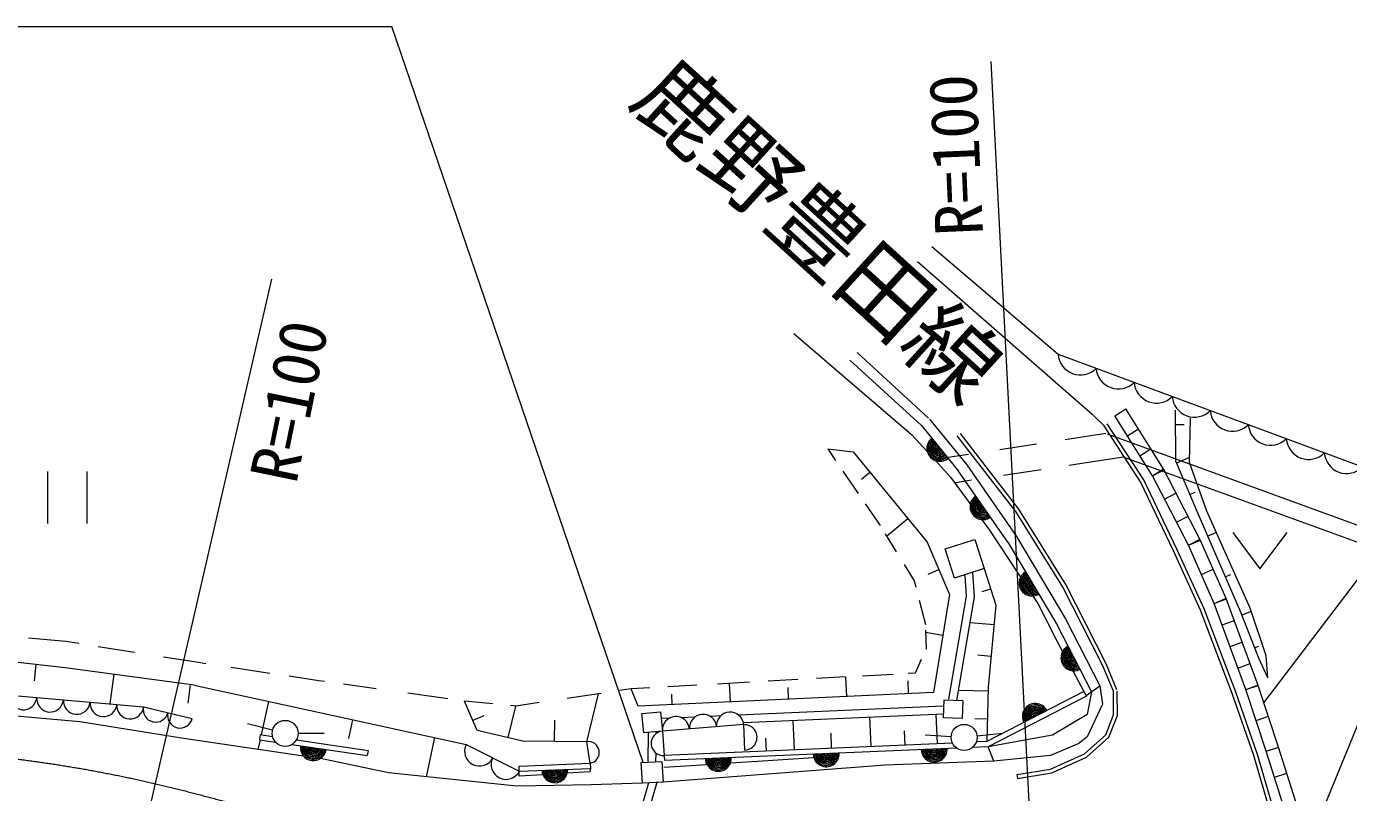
# Model space of a CAD drawing. Units: millimetres, scale not verified. Extents: x 40000 to 680000, y 20000 to 380000.
# Drawn here: x 396066 to 446984, y 307182 to 336683 of the extents above; entities that cross this region are included whole.
import ezdxf
from ezdxf.enums import TextEntityAlignment as Align

# ---------------------------------------------------------------- set-up
doc = ezdxf.new("R2010")
doc.units = ezdxf.units.MM
doc.header["$LTSCALE"] = 1000
doc.linetypes.add('CHAIN', pattern=[18.5, 12, -1.5, 3.5, -1.5])
for name, color, linetype, lineweight in [('M-BGD', 7, 'Continuous', 13), ('M-BMK', 2, 'CHAIN', 13), ('M-STR-HTXT', 7, 'Continuous', 13), ('M-STR-STR3', 7, 'Continuous', 13)]:
    doc.layers.add(name, color=color, linetype=linetype, lineweight=lineweight)
doc.styles.add('ＭＳ ゴシック', font='')
doc.styles.get('ＭＳ ゴシック').set_extended_font_data('MS Gothic')

msp = doc.modelspace()

# ---------------------------------------------------------------- linework, layer by layer
at = {"layer": 'M-BGD'}
for p, q in [((430933, 328207), (435799, 324058)), ((430382, 327626), (437110, 321754)), ((425617, 324862), (430158, 320969)), ((428056, 324126), (430812, 321600)), ((435799, 324058), (450444, 318635)), ((435799, 324058), (450444, 318635)), ((427775, 323837), (430531, 321312)), ((437987, 321687), (438411, 321952)), ((439866, 319625), (438411, 321952)), ((440326, 319942), (440315, 321907)), ((430531, 321312), (431957, 319564)), ((430841, 321565), (432277, 319805)), ((437110, 321754), (437566, 321304)), ((438972, 319144), (437566, 321304)), ((439103, 319218), (437692, 321386)), ((439432, 319377), (437987, 321687)), ((440656, 321347), (440318, 321345)), ((440855, 319887), (440903, 321602)), ((430760, 320312), (430158, 320969)), ((434167, 318007), (431915, 320920)), ((434290, 318092), (432034, 321012)), ((436075, 320779), (437634, 321015)), ((437687, 320992), (448381, 317102)), ((438468, 320917), (438892, 321182)), ((426924, 320419), (427229, 319972)), ((426924, 320419), (427901, 320306)), ((427901, 320306), (430761, 316821)), ((433559, 320397), (434960, 320610)), ((438950, 320147), (439374, 320412)), ((431032, 320015), (432353, 320215)), ((431660, 319328), (431075, 319967)), ((432277, 319805), (434194, 317037)), ((436211, 319788), (438321, 320108)), ((438373, 320084), (448188, 316515)), ((441193, 317916), (440326, 319942)), ((440861, 320082), (440359, 319867)), ((441523, 318023), (440855, 319887)), ((396887, 317542), (396887, 319542)), ((398387, 319542), (398387, 317542)), ((427512, 319557), (428097, 318700)), ((428221, 319253), (428546, 319520)), ((431660, 319328), (433154, 317283)), ((433857, 316820), (431957, 319564)), ((433694, 319407), (435145, 319626)), ((439432, 319377), (439856, 319642)), ((439432, 319377), (439875, 319607)), ((440820, 316703), (439432, 319377)), ((441270, 316920), (439866, 319625)), ((431845, 319126), (432463, 319220)), ((440239, 316491), (438972, 319144)), ((440375, 316554), (439103, 319218)), ((428370, 318300), (428940, 317463)), ((439894, 318486), (440338, 318716)), ((441068, 318738), (440877, 318656)), ((429192, 317057), (430014, 317731)), ((435961, 315122), (434167, 318007)), ((436092, 315195), (434290, 318092)), ((440357, 317594), (440801, 317825)), ((442821, 314156), (441193, 317916)), ((443189, 314285), (441523, 318023)), ((433154, 317283), (435023, 314457)), ((429134, 317151), (429566, 316453)), ((430761, 316821), (431617, 314805)), ((431451, 316564), (432594, 316928)), ((432594, 316928), (432951, 315807)), ((433857, 316820), (435736, 313678)), ((434194, 317037), (436086, 313872)), ((440820, 316703), (441263, 316933)), ((440820, 316703), (441277, 316906)), ((442276, 314655), (441270, 316920)), ((441894, 317192), (441568, 317050)), ((442521, 317197), (443571, 315797)), ((443571, 315797), (444621, 317197)), ((431807, 315443), (431451, 316564)), ((441284, 314199), (440239, 316491)), ((441422, 314257), (440375, 316554)), ((441812, 314468), (440820, 316703)), ((443722, 310637), (448188, 316515)), ((429869, 315963), (430255, 315339)), ((430794, 315596), (431207, 315771)), ((432951, 315807), (431807, 315443)), ((432951, 315807), (433406, 314404)), ((441316, 315585), (441773, 315788)), ((430255, 315339), (430318, 315092)), ((432271, 314738), (432216, 315536)), ((432573, 314723), (432508, 315666)), ((437644, 312145), (436092, 315195)), ((442440, 315569), (442245, 315485)), ((431617, 314805), (431004, 311039)), ((431596, 310780), (432271, 314738)), ((431892, 310730), (432573, 314723)), ((432879, 314928), (433202, 315033)), ((437507, 312082), (435961, 315122)), ((430447, 314586), (430685, 313648)), ((433406, 314404), (433107, 311240)), ((435023, 314457), (435757, 312998)), ((442500, 310997), (441284, 314199)), ((442641, 311048), (441422, 314257)), ((441812, 314468), (442269, 314670)), ((441812, 314468), (442282, 314639)), ((443025, 311145), (441812, 314468)), ((443497, 311310), (442276, 314655)), ((443815, 312452), (443189, 314285)), ((432405, 313735), (433335, 313647)), ((435736, 313678), (437079, 311057)), ((436086, 313872), (437411, 311286)), ((442115, 313637), (442585, 313808)), ((443526, 312360), (442821, 314156)), ((443236, 314150), (442878, 314010)), ((430691, 313437), (430712, 312703)), ((430693, 313356), (431363, 313247)), ((397582, 312996), (396151, 313125)), ((398081, 312917), (397582, 312996)), ((400231, 312577), (398825, 312799)), ((430712, 312703), (430710, 312698)), ((435757, 312998), (436795, 311076)), ((442419, 312806), (442888, 312978)), ((443515, 312805), (443373, 312749)), ((397560, 311991), (393479, 312438)), ((402691, 312188), (401341, 312401)), ((402981, 312144), (402691, 312188)), ((430527, 312300), (430288, 311778)), ((432705, 312489), (433220, 312440)), ((438066, 311142), (437644, 312145)), ((442722, 311976), (443192, 312147)), ((443871, 311595), (443526, 312360)), ((443871, 311595), (443815, 312452)), ((396370, 311478), (396439, 312114)), ((402526, 311320), (397560, 311991)), ((399293, 310599), (399447, 311736)), ((405445, 311771), (403952, 311997)), ((407324, 311486), (406183, 311659)), ((427614, 311632), (426490, 311570)), ((427612, 311631), (427647, 310884)), ((429442, 311732), (428265, 311667)), ((430288, 311778), (430028, 311764)), ((437927, 311083), (437507, 312082)), ((402289, 310618), (402386, 311339)), ((402526, 311320), (407307, 310278)), ((407551, 311455), (407324, 311486)), ((409539, 311177), (408272, 311354)), ((419355, 311179), (418909, 311110)), ((420070, 311218), (419355, 311179)), ((419622, 310512), (419355, 311179)), ((421884, 311318), (420774, 311257)), ((423910, 311429), (422683, 311361)), ((423133, 311386), (423166, 310676)), ((425769, 311530), (424626, 311468)), ((425384, 311229), (425405, 310780)), ((430006, 311490), (430029, 310994)), ((431960, 311130), (433103, 311099)), ((433107, 311240), (433049, 309146)), ((436876, 310918), (437411, 311286)), ((437411, 311286), (437504, 310587)), ((443025, 311145), (443495, 311317)), ((443025, 311145), (443500, 311303)), ((443817, 308774), (443025, 311145)), ((444292, 308928), (443497, 311310)), ((395434, 310930), (400577, 310489)), ((405117, 309408), (405398, 310694)), ((412301, 310791), (410750, 311007)), ((413429, 309576), (412936, 310702)), ((414023, 310596), (412936, 310702)), ((415816, 310644), (414914, 310510)), ((418097, 310984), (416892, 310804)), ((417643, 309140), (418097, 310984)), ((418198, 310999), (418097, 310984)), ((431004, 311039), (419622, 310512)), ((420910, 310967), (420928, 310572)), ((431382, 310057), (431409, 310756)), ((431409, 310756), (432126, 310729)), ((432126, 310729), (432099, 310030)), ((436795, 311076), (433049, 309146)), ((436886, 310898), (433102, 308948)), ((436795, 311076), (436886, 310898)), ((437079, 311057), (436921, 310183)), ((437930, 310179), (437927, 311083)), ((438080, 310151), (438077, 311084)), ((443334, 308604), (442500, 310997)), ((443477, 308650), (442641, 311048)), ((398128, 309899), (390939, 310551)), ((400577, 310489), (402451, 310035)), ((407307, 310278), (413000, 309035)), ((413680, 310142), (413261, 309959)), ((414895, 310511), (414612, 309300)), ((414914, 310510), (414703, 310530)), ((419767, 310223), (420487, 310291)), ((419837, 309477), (419767, 310223)), ((420487, 310291), (420556, 309544)), ((421261, 310078), (421826, 310102)), ((422383, 310127), (422818, 310146)), ((423484, 310175), (431370, 310518)), ((423677, 309883), (431383, 310218)), ((428540, 310094), (428589, 308954)), ((431090, 310205), (431139, 309064)), ((436921, 310183), (435584, 309398)), ((437504, 310587), (436914, 309328)), ((437631, 309399), (437930, 310179)), ((437758, 309310), (438080, 310151)), ((443421, 309959), (443895, 310118)), ((402036, 309282), (398128, 309899)), ((405545, 309585), (404576, 309833)), ((408477, 309267), (408635, 309988)), ((416399, 309971), (416390, 309153)), ((420546, 310047), (420855, 310060)), ((423691, 309798), (420556, 309544)), ((423731, 308814), (423691, 309798)), ((425579, 309965), (425628, 308827)), ((432099, 310030), (431382, 310057)), ((432588, 310037), (433073, 310024)), ((446021, 306573), (447451, 310066)), ((406740, 308582), (402036, 309282)), ((404994, 308842), (405075, 309212)), ((405071, 309415), (405042, 309217)), ((405042, 309217), (405658, 309126)), ((405071, 309415), (405543, 309345)), ((406461, 309210), (409221, 308803)), ((406529, 309464), (407529, 309469)), ((411468, 307790), (411797, 309298)), ((415183, 309167), (413429, 309576)), ((417643, 309140), (415183, 309167)), ((417777, 308313), (417643, 309140)), ((420556, 309544), (419837, 309477)), ((420008, 308349), (420025, 309494)), ((420324, 309462), (420325, 309522)), ((420556, 309544), (420625, 308612)), ((431727, 309089), (420625, 308612)), ((424535, 309273), (424556, 308781)), ((427039, 309469), (427064, 308889)), ((429870, 309556), (429894, 309010)), ((431678, 309334), (430680, 309388)), ((433049, 309146), (432645, 309129)), ((432674, 309362), (433668, 309474)), ((435584, 309398), (433104, 308941)), ((436914, 309328), (436590, 309072)), ((436809, 308677), (437631, 309399)), ((436891, 308549), (437758, 309310)), ((406288, 309033), (409192, 308605)), ((409221, 308803), (409192, 308605)), ((413000, 309035), (415047, 308004)), ((420308, 308368), (420313, 308702)), ((420625, 308612), (420634, 308412)), ((431892, 308896), (420634, 308412)), ((433102, 308948), (432497, 308922)), ((433321, 308391), (433104, 308941)), ((435508, 308606), (433321, 308391)), ((436590, 309072), (435508, 308606)), ((435511, 308082), (436809, 308677)), ((444504, 304592), (443334, 308604)), ((444647, 304635), (443477, 308650)), ((443817, 308774), (444291, 308932)), ((443817, 308774), (444294, 308924)), ((445066, 304794), (443817, 308774)), ((445544, 304940), (444292, 308928)), ((410011, 307941), (407388, 308491)), ((415040, 308204), (417777, 308313)), ((415047, 308004), (415040, 308204)), ((415047, 308004), (417785, 308113)), ((417785, 308113), (417758, 307974)), ((417777, 308313), (417785, 308113)), ((419742, 308333), (420540, 308382)), ((419791, 307539), (419742, 308333)), ((420540, 308382), (420589, 307588)), ((429143, 308236), (420589, 307588)), ((422276, 308255), (420608, 308149)), ((424222, 308378), (423175, 308312)), ((426378, 308515), (424222, 308378)), ((433321, 308391), (429143, 308236)), ((434209, 307873), (435511, 308082)), ((435555, 307937), (436891, 308549)), ((414949, 307430), (410011, 307941)), ((415039, 307811), (415047, 308004)), ((415955, 307866), (415039, 307811)), ((417758, 307974), (416898, 307923)), ((420029, 307553), (419648, 306265)), ((420589, 307588), (419791, 307539)), ((420348, 307573), (419929, 306158)), ((434209, 307873), (434232, 307725)), ((434232, 307725), (435555, 307937)), ((444129, 307779), (444606, 307929)), ((417816, 307476), (414949, 307430)), ((419791, 307539), (417816, 307476))]:
    msp.add_line(p, q, dxfattribs=at)
for centre in [(406029, 309461), (432177, 309307)]:
    msp.add_circle(centre, 500, dxfattribs=at)
for centre, radius, start, end in [((436657, 324125), 860, 184.4096, 314.9441), ((438121, 323582), 860, 184.4096, 314.9441), ((439585, 323040), 860, 184.4096, 314.9441), ((441050, 322497), 860, 184.4096, 314.9441), ((442514, 321955), 860, 184.4096, 314.9441), ((443979, 321413), 860, 184.4096, 314.9441), ((431244, 320438), 500, 129.22, 309.22), ((431244, 320438), 500, 129.22, 309.22), ((431244, 320438), 450, 129.22, 309.22), ((445443, 320870), 860, 184.4096, 314.9441), ((431244, 320438), 400, 129.22, 309.22), ((431244, 320438), 350, 129.22, 309.22), ((431244, 320438), 300, 129.22, 309.22), ((431244, 320438), 250, 129.22, 309.22), ((431244, 320438), 200, 129.22, 309.22), ((431244, 320438), 150, 129.22, 309.22), ((431244, 320438), 100, 129.22, 309.22), ((431244, 320438), 50, 129.22, 309.22), ((446908, 320328), 860, 184.4096, 314.9441), ((432907, 318192), 500, 124.7015, 304.7015), ((432907, 318192), 500, 124.7015, 304.7015), ((432907, 318192), 450, 124.7015, 304.7015), ((432907, 318192), 400, 124.7015, 304.7015), ((432907, 318192), 350, 124.7015, 304.7015), ((432907, 318192), 300, 124.7015, 304.7015), ((432907, 318192), 250, 124.7015, 304.7015), ((432907, 318192), 200, 124.7015, 304.7015), ((432907, 318192), 150, 124.7015, 304.7015), ((432907, 318192), 100, 124.7015, 304.7015), ((432907, 318192), 50, 124.7015, 304.7015), ((434797, 315249), 500, 120.8744, 300.8744), ((434797, 315249), 500, 120.8744, 300.8744), ((434797, 315249), 450, 120.8744, 300.8744), ((434797, 315249), 400, 120.8744, 300.8744), ((434797, 315249), 350, 120.8744, 300.8744), ((434797, 315249), 300, 120.8744, 300.8744), ((434797, 315249), 250, 120.8744, 300.8744), ((434797, 315249), 200, 120.8744, 300.8744), ((434797, 315249), 150, 120.8744, 300.8744), ((434797, 315249), 100, 120.8744, 300.8744), ((434797, 315249), 50, 120.8744, 300.8744), ((436407, 312368), 500, 117.1299, 297.1299), ((436407, 312368), 500, 117.1299, 297.1299), ((436407, 312368), 450, 117.1299, 297.1299), ((436407, 312368), 400, 117.1299, 297.1299), ((436407, 312368), 350, 117.1299, 297.1299), ((436407, 312368), 300, 117.1299, 297.1299), ((436407, 312368), 250, 117.1299, 297.1299), ((436407, 312368), 200, 117.1299, 297.1299), ((436407, 312368), 150, 117.1299, 297.1299), ((436407, 312368), 100, 117.1299, 297.1299), ((436407, 312368), 50, 117.1299, 297.1299), ((395949, 310886), 516, 175.0979, 355.0979), ((396977, 310798), 516, 175.0979, 355.0979), ((398006, 310710), 516, 175.0979, 355.0979), ((399034, 310621), 516, 175.0979, 355.0979), ((434922, 310111), 500, 27.2634, 207.2635), ((434922, 310111), 500, 27.2634, 207.2635), ((400063, 310533), 516, 175.0979, 355.0979), ((401045, 310375), 482, 166.3708, 346.3708), ((401982, 310148), 482, 166.3708, 346.3708), ((421079, 309586), 524, 4.6423, 184.6423), ((422124, 309671), 524, 4.6423, 184.6423), ((423168, 309756), 524, 4.6423, 184.6423), ((434922, 310111), 450, 27.2634, 207.2635), ((434922, 310111), 400, 27.2634, 207.2635), ((434922, 310111), 350, 27.2634, 207.2635), ((434922, 310111), 300, 27.2634, 207.2635), ((434922, 310111), 250, 27.2634, 207.2635), ((434922, 310111), 200, 27.2634, 207.2635), ((434922, 310111), 150, 27.2634, 207.2635), ((434922, 310111), 100, 27.2634, 207.2635), ((434922, 310111), 50, 27.2634, 207.2635), ((423711, 309306), 492, 272.3386, 92.3386), ((417710, 308726), 419, 279.2474, 99.2474), ((420591, 309078), 467, 94.216, 274.216), ((407117, 308911), 500, 171.6108, 351.6108), ((407117, 308911), 500, 171.6108, 351.6108), ((407117, 308911), 450, 171.6108, 351.6108), ((407117, 308911), 400, 171.6108, 351.6108), ((407117, 308911), 350, 171.6108, 351.6108), ((407117, 308911), 300, 171.6108, 351.6108), ((407117, 308911), 250, 171.6108, 351.6108), ((407117, 308911), 200, 171.6108, 351.6108), ((407117, 308911), 150, 171.6108, 351.6108), ((407117, 308911), 100, 171.6108, 351.6108), ((407117, 308911), 50, 171.6108, 351.6108), ((413512, 308777), 573, 153.2742, 333.2742), ((426869, 308676), 500, 182.4303, 2.4303), ((426869, 308676), 500, 182.4303, 2.4303), ((426869, 308676), 450, 182.4303, 2.4303), ((426869, 308676), 400, 182.4303, 2.4303), ((426869, 308676), 350, 182.4303, 2.4303), ((426869, 308676), 300, 182.4303, 2.4303), ((426869, 308676), 250, 182.4303, 2.4303), ((426869, 308676), 200, 182.4303, 2.4303), ((426869, 308676), 150, 182.4303, 2.4303), ((426869, 308676), 100, 182.4303, 2.4303), ((426869, 308676), 50, 182.4303, 2.4303), ((431025, 308853), 500, 182.4303, 2.4303), ((431025, 308853), 500, 182.4303, 2.4303), ((431025, 308853), 450, 182.4303, 2.4303), ((431025, 308853), 400, 182.4303, 2.4303), ((431025, 308853), 350, 182.4303, 2.4303), ((431025, 308853), 300, 182.4303, 2.4303), ((431025, 308853), 250, 182.4303, 2.4303), ((431025, 308853), 200, 182.4303, 2.4303), ((431025, 308853), 150, 182.4303, 2.4303), ((431025, 308853), 100, 182.4303, 2.4303), ((431025, 308853), 50, 182.4303, 2.4303), ((414536, 308262), 573, 153.2742, 333.2742), ((416416, 308058), 500, 182.2843, 2.2843), ((416416, 308058), 500, 182.2843, 2.2843), ((416416, 308058), 450, 182.2843, 2.2843), ((416416, 308058), 400, 182.2843, 2.2843), ((416416, 308058), 350, 182.2843, 2.2843), ((416416, 308058), 300, 182.2843, 2.2843), ((416416, 308058), 250, 182.2843, 2.2843), ((416416, 308058), 200, 182.2843, 2.2843), ((416416, 308058), 150, 182.2843, 2.2843), ((416416, 308058), 100, 182.2843, 2.2843), ((416416, 308058), 50, 182.2843, 2.2843), ((422712, 308500), 500, 182.4303, 2.4303), ((422712, 308500), 500, 182.4303, 2.4303), ((422712, 308500), 450, 182.4303, 2.4303), ((422712, 308500), 400, 182.4303, 2.4303), ((422712, 308500), 350, 182.4303, 2.4303), ((422712, 308500), 300, 182.4303, 2.4303), ((422712, 308500), 250, 182.4303, 2.4303), ((422712, 308500), 200, 182.4303, 2.4303), ((422712, 308500), 150, 182.4303, 2.4303), ((422712, 308500), 100, 182.4303, 2.4303), ((422712, 308500), 50, 182.4303, 2.4303)]:
    msp.add_arc(centre, radius, start, end, dxfattribs=at)
at = {"layer": 'M-BMK'}
msp.add_open_spline([(374921, 308792), (378416, 308865), (381911, 308938), (385410, 308948), (388267, 308956), (391127, 308921), (393971, 308660), (396367, 308440), (398751, 308058), (401093, 307509), (403407, 306966), (405679, 306260), (407981, 305684), (410379, 305084), (412810, 304625), (415261, 304240), (418590, 303716), (421957, 303327), (425307, 303400), (428482, 303470), (431642, 303955), (434803, 304440)], degree=3, knots=[0, 0, 0, 0, 1, 1, 1, 2, 2, 2, 3, 3, 3, 4, 4, 4, 5, 5, 5, 6, 6, 6, 7, 7, 7, 7], dxfattribs=at)
at = {"layer": 'M-STR-HTXT'}
for p, q in [((434803, 304440), (433216, 335327)), ((401020, 307476), (405517, 326950)), ((393977, 275659), (401020, 307476))]:
    msp.add_line(p, q, dxfattribs=at)
at = {"layer": 'M-STR-STR3'}
for p in [(387796, 336683), (419813, 308337)]:
    msp.add_line(p, (410133, 336683), dxfattribs=at)

# ---------------------------------------------------------------- texts
at = {"layer": 'M-STR-HTXT', "style": 'ＭＳ ゴシック'}
msp.add_text('鹿野豊田線', height=2566, rotation=317.702, dxfattribs=at).set_placement((418707, 333195), align=Align.BOTTOM_LEFT)
for rotation, p in [(92.49, (431993, 328618)), (78.408, (405557, 319205))]:
    msp.add_text('R=100', height=1833, rotation=rotation, dxfattribs=at).set_placement(p, align=Align.MIDDLE_LEFT)

doc.saveas('drawing.dxf')
